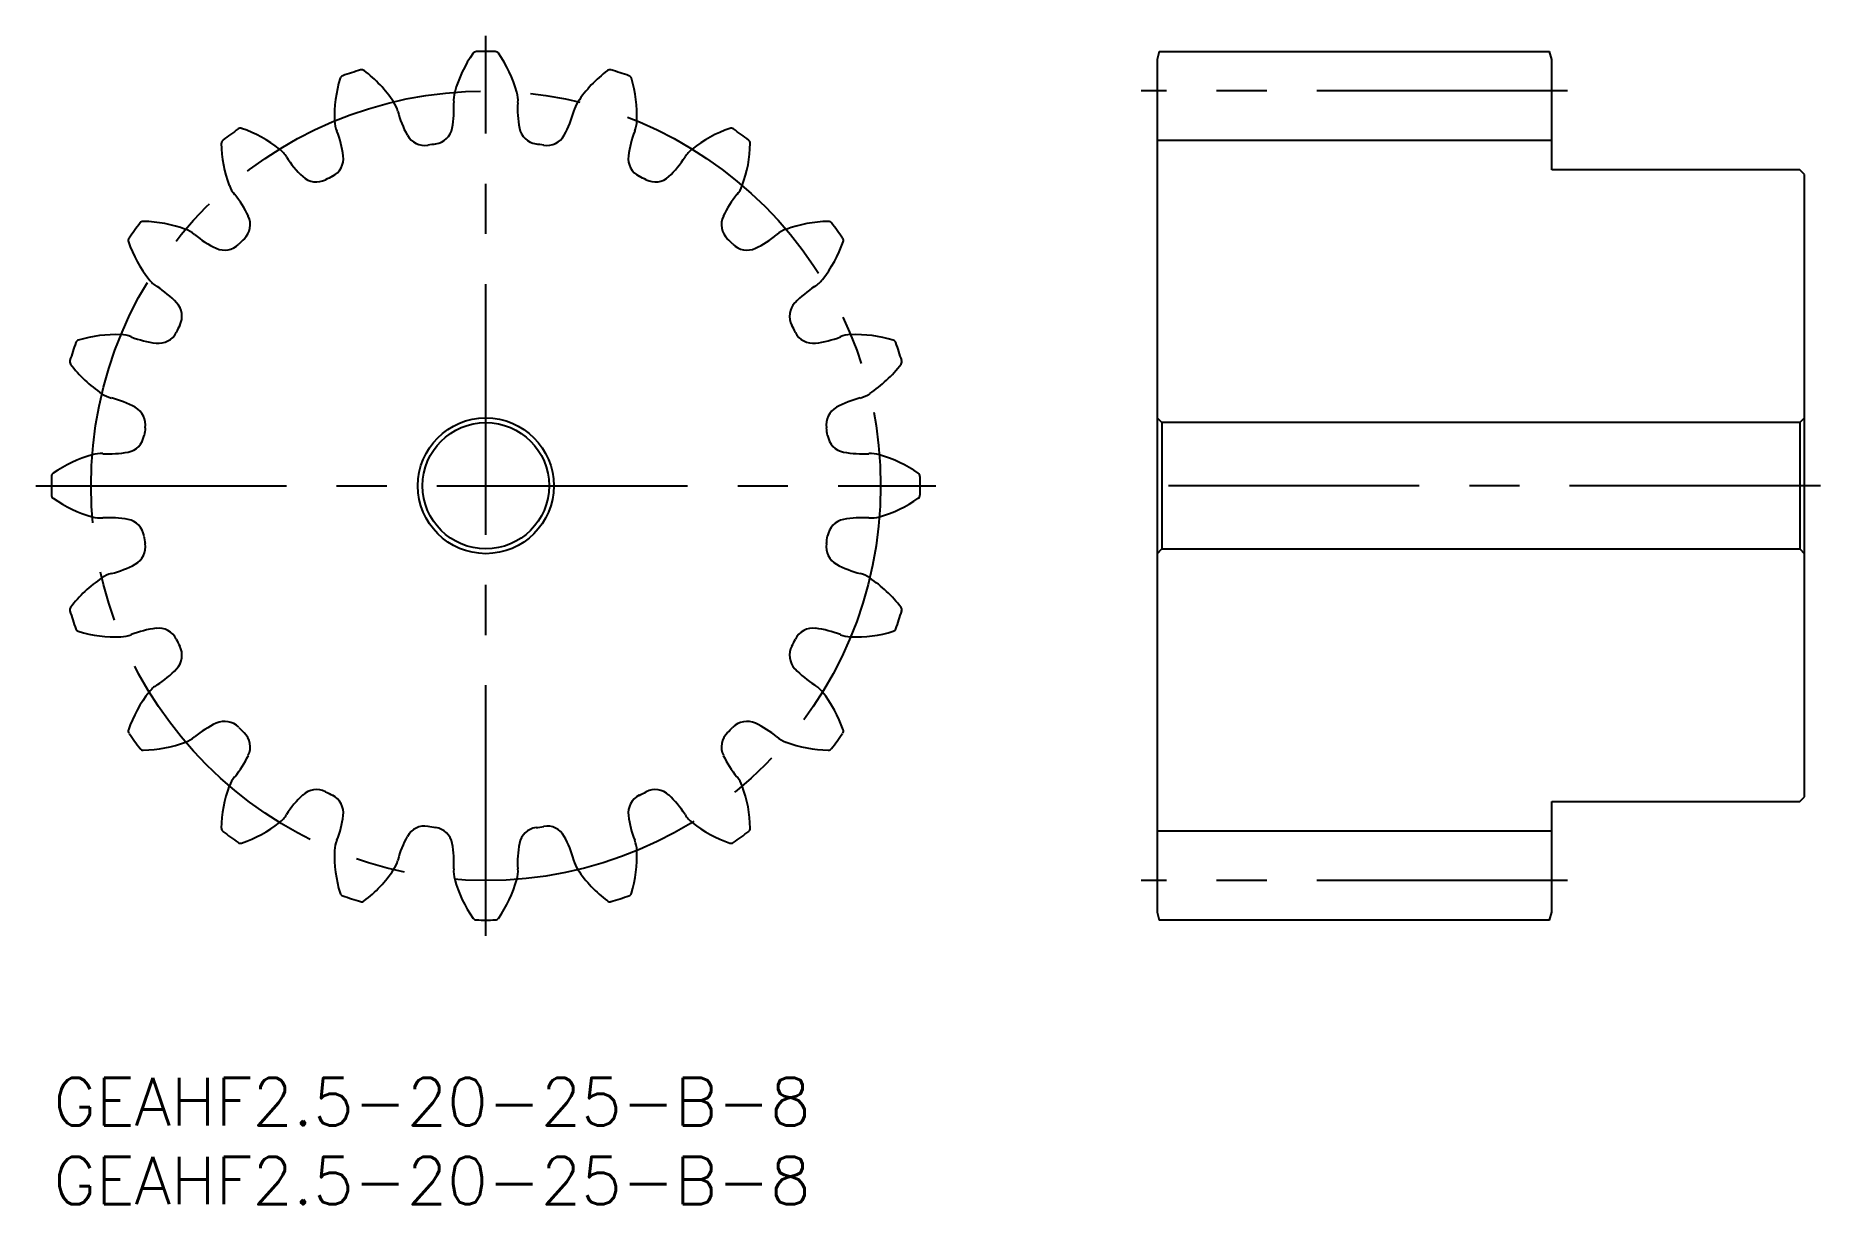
# Model space of a CAD drawing. Extents: x -1 to 112, y -8 to 66.
import ezdxf

# ---------------------------------------------------------------- set-up
doc = ezdxf.new("R2010")
doc.units = 0
doc.header["$LTSCALE"] = 0.5
doc.linetypes.add('CENTER', pattern=[50.8, 31.75, -6.35, 6.35, -6.35])
for name, color, linetype in [('MSM_CENTER', 1, 'CENTER'), ('MSM_CONTINUOUS', 7, 'CONTINUOUS'), ('MSM_PART_NUMBER', 7, 'CONTINUOUS')]:
    doc.layers.add(name, color=color, linetype=linetype)
doc.styles.get("Standard").update_dxf_attribs({"font": 'txt.shx', "height": 3, "bigfont": 'bigfont.shx'})

# ---------------------------------------------------------------- blocks, each defined once
blk = doc.blocks.new('*U31')
at = {"layer": 'MSM_PART_NUMBER'}
blk.add_text('GEAHF2.5-20-25-B-8', height=3, dxfattribs=at).set_placement((0, -3))
blk = doc.blocks.new('*U32')
at = {"layer": 'MSM_PART_NUMBER'}
blk.add_text('GEAHF2.5-20-25-B-8', height=3, dxfattribs=at).set_placement((0, -8))

msp = doc.modelspace()

# ---------------------------------------------------------------- linework, layer by layer
at = {"layer": 'MSM_CENTER'}
for p, q in [((27.39, 9), (27.39, 66)), ((95.89, 62.5), (68.89, 62.5)), ((-1.11, 37.5), (55.89, 37.5)), ((111.89, 37.5), (68.89, 37.5)), ((95.89, 12.5), (68.89, 12.5))]:
    msp.add_line(p, q, dxfattribs=at)
msp.add_circle((27.39, 37.5), 25, dxfattribs=at)
at = {"layer": 'MSM_CONTINUOUS'}
for p, q in [((70.02, 65), (69.89, 64.5)), ((69.89, 64.5), (69.89, 10.5)), ((70.02, 65), (94.75, 65)), ((94.89, 64.5), (94.75, 65)), ((94.89, 57.5), (94.89, 64.5)), ((94.89, 59.37), (69.89, 59.37)), ((110.59, 57.5), (94.89, 57.5)), ((110.89, 57.2), (110.59, 57.5)), ((110.89, 17.8), (110.89, 57.2)), ((70.19, 41.5), (69.89, 41.8)), ((70.19, 41.5), (70.19, 33.5)), ((110.59, 41.5), (70.19, 41.5)), ((110.89, 41.8), (110.59, 41.5)), ((110.59, 41.5), (110.59, 33.5)), ((69.89, 33.2), (70.19, 33.5)), ((70.19, 33.5), (110.59, 33.5)), ((110.59, 33.5), (110.89, 33.2)), ((94.89, 10.5), (94.89, 17.5)), ((94.89, 17.5), (110.59, 17.5)), ((110.59, 17.5), (110.89, 17.8)), ((94.89, 15.62), (69.89, 15.62)), ((69.89, 10.5), (70.02, 10)), ((94.75, 10), (94.89, 10.5)), ((94.75, 10), (70.02, 10))]:
    msp.add_line(p, q, dxfattribs=at)
for radius in [4.3, 4]:
    msp.add_circle((27.39, 37.5), radius, dxfattribs=at)
for centre, radius, start, end in [((33.13, 60.29), 8, 144.8796, 164.5), ((26.8, 64.74), 0.25, 91.2438, 144.8796), ((27.39, 37.5), 27.5, 88.7562, 91.2438), ((27.98, 64.74), 0.25, 35.1204, 88.7562), ((21.64, 60.29), 8, 15.5, 35.1204), ((25.81, 60.95), 8, 162.8796, 182.5), ((18.41, 63.23), 0.25, 109.2438, 162.8796), ((27.39, 37.5), 27.5, 106.7562, 109.2438), ((19.53, 63.59), 0.25, 53.1204, 106.7562), ((14.88, 57.39), 8, 33.5, 53.1204), ((39.89, 57.39), 8, 126.8796, 146.5), ((35.24, 63.59), 0.25, 73.2438, 126.8796), ((27.39, 37.5), 27.5, 70.7562, 73.2438), ((36.37, 63.23), 0.25, 17.1204, 70.7562), ((28.96, 60.95), 8, 357.5, 17.1204), ((27.39, 61.88), 2.04, 164.5, 183.3419), ((27.39, 61.88), 2.04, 356.6581, 15.5), ((19.85, 60.69), 2.04, 14.6581, 33.5), ((28.27, 62.89), 6.67, 194.6581, 208.5573), ((18.7, 61.37), 6.67, 349.4427, 3.3419), ((36.07, 61.37), 6.67, 176.6581, 190.5573), ((26.5, 62.89), 6.67, 331.4427, 345.3419), ((34.92, 60.69), 2.04, 146.5, 165.3419), ((27.39, 37.5), 27.5, 124.7562, 127.2438), ((11.85, 59.89), 0.25, 71.1204, 124.7562), ((9.34, 52.56), 8, 51.5, 71.1204), ((19.85, 60.69), 2.04, 182.5, 201.3419), ((11.75, 57.52), 6.67, 7.4427, 21.3419), ((24.03, 60.38), 1.25, 278.3605, 349.4427), ((30.75, 60.38), 1.25, 190.5573, 261.6395), ((43.03, 57.52), 6.67, 158.6581, 172.5573), ((34.92, 60.69), 2.04, 338.6581, 357.5), ((45.43, 52.56), 8, 108.8796, 128.5), ((42.92, 59.89), 0.25, 55.2438, 108.8796), ((27.39, 37.5), 27.5, 52.7562, 55.2438), ((10.9, 59.19), 0.25, 127.2438, 180.8796), ((18.64, 59.31), 8, 180.8796, 200.5), ((13.06, 57.22), 2.04, 32.6581, 51.5), ((23.52, 60.3), 1.25, 208.5573, 279.6395), ((27.39, 37.5), 21.87, 98.3605, 99.6395), ((27.39, 37.5), 21.87, 80.3605, 81.6395), ((31.26, 60.3), 1.25, 260.3605, 331.4427), ((41.72, 57.22), 2.04, 128.5, 147.3419), ((36.13, 59.31), 8, 339.5, 359.1204), ((43.88, 59.19), 0.25, 359.1204, 52.7562), ((20.38, 61.92), 6.67, 212.6581, 226.5573), ((17.12, 58.22), 1.25, 296.3605, 7.4427), ((37.66, 58.22), 1.25, 172.5573, 243.6395), ((34.39, 61.92), 6.67, 313.4427, 327.3419), ((13.06, 57.22), 2.04, 200.5, 219.3419), ((16.66, 57.99), 1.25, 226.5573, 297.6395), ((27.39, 37.5), 21.87, 116.3605, 117.6395), ((27.39, 37.5), 21.87, 62.3605, 63.6395), ((38.12, 57.99), 1.25, 242.3605, 313.4427), ((41.72, 57.22), 2.04, 320.6581, 339.5), ((6.33, 51.71), 6.67, 25.4427, 39.3419), ((48.45, 51.71), 6.67, 140.6581, 154.5573), ((5.69, 53.99), 0.25, 89.1204, 142.7562), ((5.58, 46.24), 8, 69.5, 89.1204), ((11.22, 54.03), 1.25, 314.3605, 25.4427), ((43.56, 54.03), 1.25, 154.5573, 225.6395), ((49.2, 46.24), 8, 90.8796, 110.5), ((49.08, 53.99), 0.25, 37.2438, 90.8796), ((5, 53.03), 0.25, 145.2438, 198.8796), ((27.39, 37.5), 27.5, 142.7562, 145.2438), ((7.66, 51.83), 2.04, 50.6581, 69.5), ((13.18, 58.56), 6.67, 230.6581, 244.5573), ((27.39, 37.5), 21.87, 134.3605, 135.6395), ((27.39, 37.5), 21.87, 44.3605, 45.6395), ((41.59, 58.56), 6.67, 295.4427, 309.3419), ((47.11, 51.83), 2.04, 110.5, 129.3419), ((27.39, 37.5), 27.5, 34.7562, 37.2438), ((49.78, 53.03), 0.25, 341.1204, 34.7562), ((12.33, 55.54), 8, 198.8796, 218.5), ((10.85, 53.67), 1.25, 244.5573, 315.6395), ((43.92, 53.67), 1.25, 224.3605, 295.4427), ((42.44, 55.54), 8, 321.5, 341.1204), ((7.66, 51.83), 2.04, 218.5, 237.3419), ((2.97, 44.5), 6.67, 43.4427, 57.3419), ((51.81, 44.5), 6.67, 122.6581, 136.5573), ((47.11, 51.83), 2.04, 302.6581, 321.5), ((6.9, 48.23), 1.25, 332.3605, 43.4427), ((47.87, 48.23), 1.25, 136.5573, 207.6395), ((27.39, 37.5), 21.88, 152.3605, 153.6395), ((27.39, 37.5), 21.88, 26.3605, 27.6395), ((27.39, 37.5), 27.5, 160.7562, 163.2438), ((1.66, 46.48), 0.25, 107.1204, 160.7562), ((3.94, 39.07), 8, 87.5, 107.1204), ((4.2, 45.03), 2.04, 68.6581, 87.5), ((7.37, 53.14), 6.67, 248.6581, 262.5573), ((6.67, 47.77), 1.25, 262.5573, 333.6395), ((48.11, 47.77), 1.25, 206.3605, 277.4427), ((47.41, 53.14), 6.67, 277.4427, 291.3419), ((50.57, 45.03), 2.04, 92.5, 111.3419), ((50.83, 39.07), 8, 72.8796, 92.5), ((53.11, 46.48), 0.25, 19.2438, 72.8796), ((27.39, 37.5), 27.5, 16.7562, 19.2438), ((1.29, 45.36), 0.25, 163.2438, 216.8796), ((7.49, 50.01), 8, 216.8796, 236.5), ((47.28, 50.01), 8, 303.5, 323.1204), ((53.48, 45.36), 0.25, 323.1204, 16.7562), ((4.2, 45.03), 2.04, 236.5, 255.3419), ((2, 36.61), 6.67, 61.4427, 75.3419), ((52.78, 36.61), 6.67, 104.6581, 118.5573), ((50.57, 45.03), 2.04, 284.6581, 303.5), ((4.59, 41.37), 1.25, 350.3605, 61.4427), ((50.19, 41.37), 1.25, 118.5573, 189.6395), ((4.51, 40.86), 1.25, 280.5573, 351.6395), ((27.39, 37.5), 21.87, 170.3605, 171.6395), ((27.39, 37.5), 21.87, 8.3605, 9.6395), ((50.27, 40.86), 1.25, 188.3605, 259.4427), ((3.52, 46.19), 6.67, 266.6581, 280.5573), ((51.26, 46.19), 6.67, 259.4427, 273.3419), ((4.6, 31.75), 8, 105.5, 125.1204), ((3.01, 37.5), 2.04, 86.6581, 105.5), ((51.77, 37.5), 2.04, 74.5, 93.3419), ((50.17, 31.75), 8, 54.8796, 74.5), ((0.14, 38.09), 0.25, 125.1204, 178.7562), ((27.39, 37.5), 27.5, 178.7562, 181.2438), ((54.63, 38.09), 0.25, 1.2438, 54.8796), ((27.39, 37.5), 27.5, 358.7562, 1.2438), ((0.14, 36.91), 0.25, 181.2438, 234.8796), ((4.6, 43.25), 8, 234.8796, 254.5), ((50.17, 43.25), 8, 285.5, 305.1204), ((54.63, 36.91), 0.25, 305.1204, 358.7562), ((3.01, 37.5), 2.04, 254.5, 273.3419), ((3.52, 28.81), 6.67, 79.4427, 93.3419), ((4.51, 34.14), 1.25, 8.3605, 79.4427), ((50.27, 34.14), 1.25, 100.5573, 171.6395), ((51.26, 28.81), 6.67, 86.6581, 100.5573), ((51.77, 37.5), 2.04, 266.6581, 285.5), ((27.39, 37.5), 21.88, 188.3605, 189.6395), ((27.39, 37.5), 21.87, 350.3605, 351.6395), ((4.59, 33.63), 1.25, 298.5573, 9.6395), ((50.19, 33.63), 1.25, 170.3605, 241.4427), ((7.49, 24.99), 8, 123.5, 143.1204), ((4.2, 29.97), 2.04, 104.6581, 123.5), ((2, 38.39), 6.67, 284.6581, 298.5573), ((52.78, 38.39), 6.67, 241.4427, 255.3419), ((50.57, 29.97), 2.04, 56.5, 75.3419), ((47.28, 24.99), 8, 36.8796, 56.5), ((1.29, 29.64), 0.25, 143.1204, 196.7562), ((27.39, 37.5), 27.5, 196.7562, 199.2438), ((27.39, 37.5), 27.5, 340.7562, 343.2438), ((53.48, 29.64), 0.25, 343.2438, 36.8796), ((1.66, 28.52), 0.25, 199.2438, 252.8796), ((3.94, 35.93), 8, 252.8796, 272.5), ((7.37, 21.86), 6.67, 97.4427, 111.3419), ((6.67, 27.23), 1.25, 26.3605, 97.4427), ((48.11, 27.23), 1.25, 82.5573, 153.6395), ((47.41, 21.86), 6.67, 68.6581, 82.5573), ((50.83, 35.93), 8, 267.5, 287.1204), ((53.11, 28.52), 0.25, 287.1204, 340.7562), ((4.2, 29.97), 2.04, 272.5, 291.3419), ((27.39, 37.5), 21.88, 206.3605, 207.6395), ((6.9, 26.77), 1.25, 316.5573, 27.6395), ((47.87, 26.77), 1.25, 152.3605, 223.4427), ((27.39, 37.5), 21.88, 332.3605, 333.6395), ((50.57, 29.97), 2.04, 248.6581, 267.5), ((7.66, 23.17), 2.04, 122.6581, 141.5), ((2.97, 30.5), 6.67, 302.6581, 316.5573), ((51.81, 30.5), 6.67, 223.4427, 237.3419), ((47.11, 23.17), 2.04, 38.5, 57.3419), ((12.33, 19.46), 8, 141.5, 161.1204), ((42.44, 19.46), 8, 18.8796, 38.5), ((5, 21.97), 0.25, 161.1204, 214.7562), ((27.39, 37.5), 27.5, 214.7562, 217.2438), ((7.66, 23.17), 2.04, 290.5, 309.3419), ((13.18, 16.44), 6.67, 115.4427, 129.3419), ((10.85, 21.33), 1.25, 44.3605, 115.4427), ((27.39, 37.5), 21.88, 224.3605, 225.6395), ((11.22, 20.97), 1.25, 334.5573, 45.6395), ((43.56, 20.97), 1.25, 134.3605, 205.4427), ((27.39, 37.5), 21.87, 314.3605, 315.6395), ((43.92, 21.33), 1.25, 64.5573, 135.6395), ((41.59, 16.44), 6.67, 50.6581, 64.5573), ((47.11, 23.17), 2.04, 230.6581, 249.5), ((27.39, 37.5), 27.5, 322.7562, 325.2438), ((49.78, 21.97), 0.25, 325.2438, 18.8796), ((5.69, 21.01), 0.25, 217.2438, 270.8796), ((5.58, 28.76), 8, 270.8796, 290.5), ((6.33, 23.29), 6.67, 320.6581, 334.5573), ((48.45, 23.29), 6.67, 205.4427, 219.3419), ((49.2, 28.76), 8, 249.5, 269.1204), ((49.08, 21.01), 0.25, 269.1204, 322.7562), ((18.64, 15.69), 8, 159.5, 179.1204), ((13.06, 17.78), 2.04, 140.6581, 159.5), ((16.66, 17.01), 1.25, 62.3605, 133.4427), ((27.39, 37.5), 21.87, 242.3605, 243.6395), ((27.39, 37.5), 21.88, 296.3605, 297.6395), ((38.12, 17.01), 1.25, 46.5573, 117.6395), ((41.72, 17.78), 2.04, 20.5, 39.3419), ((36.13, 15.69), 8, 0.8796, 20.5), ((20.38, 13.08), 6.67, 133.4427, 147.3419), ((17.12, 16.78), 1.25, 352.5573, 63.6395), ((37.66, 16.78), 1.25, 116.3605, 187.4427), ((34.39, 13.08), 6.67, 32.6581, 46.5573), ((9.34, 22.44), 8, 288.8796, 308.5), ((13.06, 17.78), 2.04, 308.5, 327.3419), ((11.75, 17.48), 6.67, 338.6581, 352.5573), ((23.52, 14.7), 1.25, 80.3605, 151.4427), ((27.39, 37.5), 21.87, 260.3605, 261.6395), ((24.03, 14.62), 1.25, 10.5573, 81.6395), ((30.75, 14.62), 1.25, 98.3605, 169.4427), ((27.39, 37.5), 21.88, 278.3605, 279.6395), ((31.26, 14.7), 1.25, 28.5573, 99.6395), ((43.03, 17.48), 6.67, 187.4427, 201.3419), ((41.72, 17.78), 2.04, 212.6581, 231.5), ((45.43, 22.44), 8, 231.5, 251.1204), ((10.9, 15.81), 0.25, 179.1204, 232.7562), ((27.39, 37.5), 27.5, 232.7562, 235.2438), ((11.85, 15.11), 0.25, 235.2438, 288.8796), ((19.85, 14.31), 2.04, 158.6581, 177.5), ((28.27, 12.11), 6.67, 151.4427, 165.3419), ((18.7, 13.63), 6.67, 356.6581, 10.5573), ((36.07, 13.63), 6.67, 169.4427, 183.3419), ((26.5, 12.11), 6.67, 14.6581, 28.5573), ((34.92, 14.31), 2.04, 2.5, 21.3419), ((42.92, 15.11), 0.25, 251.1204, 304.7562), ((27.39, 37.5), 27.5, 304.7562, 307.2438), ((43.88, 15.81), 0.25, 307.2438, 0.8796), ((25.81, 14.05), 8, 177.5, 197.1204), ((19.85, 14.31), 2.04, 326.5, 345.3419), ((34.92, 14.31), 2.04, 194.6581, 213.5), ((28.96, 14.05), 8, 342.8796, 2.5), ((14.88, 17.61), 8, 306.8796, 326.5), ((27.39, 13.12), 2.04, 176.6581, 195.5), ((33.13, 14.71), 8, 195.5, 215.1204), ((21.64, 14.71), 8, 324.8796, 344.5), ((27.39, 13.12), 2.04, 344.5, 3.3419), ((39.89, 17.61), 8, 213.5, 233.1204), ((18.41, 11.77), 0.25, 197.1204, 250.7562), ((27.39, 37.5), 27.5, 250.7562, 253.2438), ((27.39, 37.5), 27.5, 286.7562, 289.2438), ((36.37, 11.77), 0.25, 289.2438, 342.8796), ((19.53, 11.41), 0.25, 253.2438, 306.8796), ((35.24, 11.41), 0.25, 233.1204, 286.7562), ((26.8, 10.26), 0.25, 215.1204, 268.7562), ((27.39, 37.5), 27.5, 268.7562, 271.2438), ((27.98, 10.26), 0.25, 271.2438, 324.8796)]:
    msp.add_arc(centre, radius, start, end, dxfattribs=at)

# ---------------------------------------------------------------- block references
for name in ['*U31', '*U32']:
    msp.add_blockref(name, (0, 0), dxfattribs=at)

doc.saveas('drawing.dxf')
